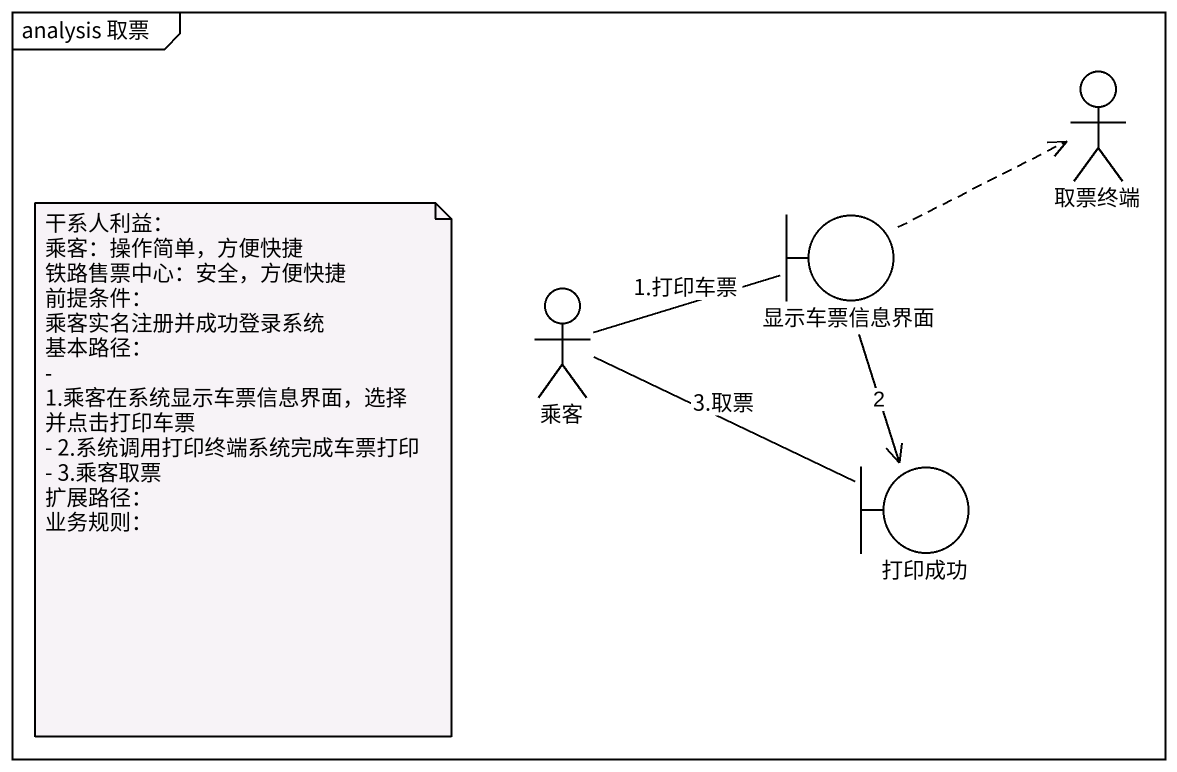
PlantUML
@startuml
mainframe analysis 取票
actor 取票终端
boundary 显示车票信息界面
actor 乘客
boundary 打印成功
显示车票信息界面 .right.> 取票终端
显示车票信息界面 --> 打印成功 : 2
乘客 -right- 显示车票信息界面 : 1.打印车票
乘客 -right- 打印成功 : 3.取票
note as N1
  干系人利益：
  乘客：操作简单，方便快捷
  铁路售票中心：安全，方便快捷
  前提条件：
  乘客实名注册并成功登录系统
  基本路径：
  - 1.乘客在系统显示车票信息界面，选择并点击打印车票
  - 2.系统调用打印终端系统完成车票打印
  - 3.乘客取票
  扩展路径：
  业务规则：
end note
@enduml
